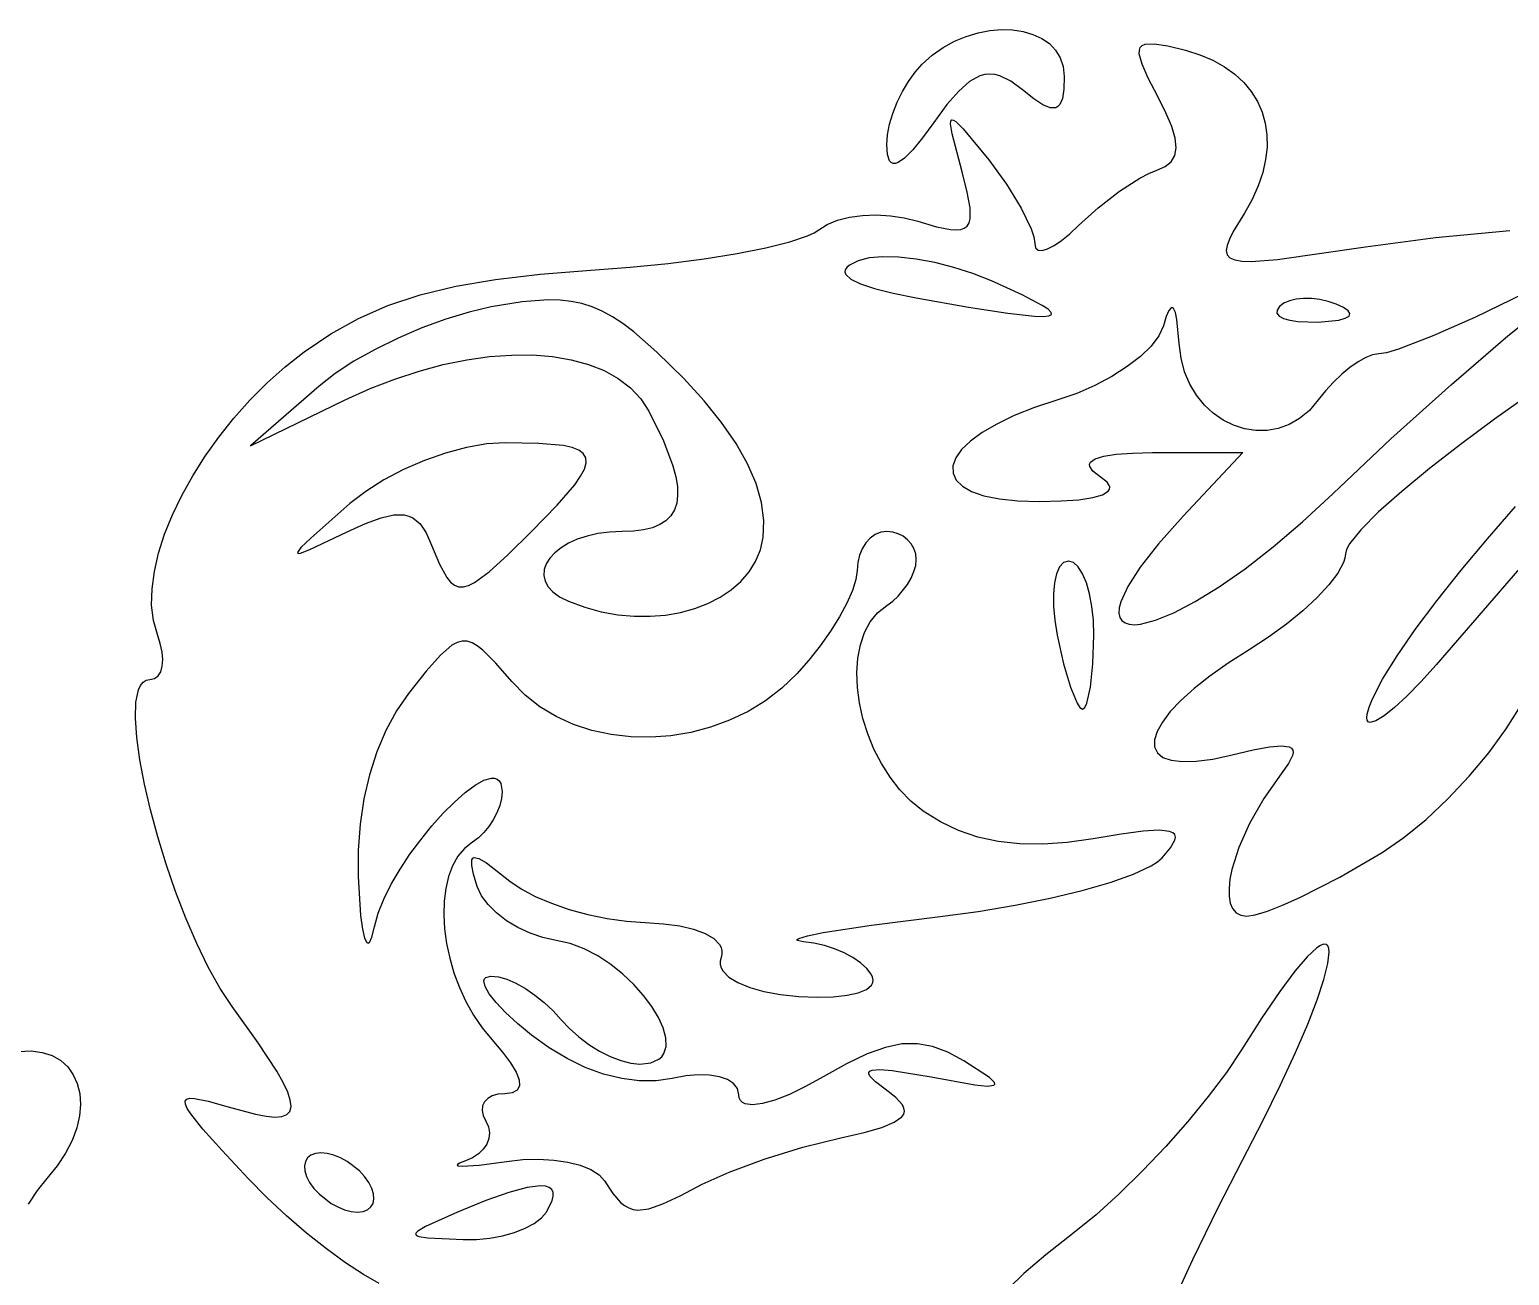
# Model space of a CAD drawing. Header units: millimetres. Extents: x -3.08 to 4.09, y 0 to 4.57.
# Drawn here: x -2.422 to -1.866, y 2.087 to 2.555 of the extents above; entities that cross this region are included whole.
import ezdxf

# ---------------------------------------------------------------- set-up
doc = ezdxf.new("R2010")
doc.units = ezdxf.units.MM

msp = doc.modelspace()

# ---------------------------------------------------------------- linework, layer by layer
at = {"flags": 128}
for points in [[(-2.100066, 2.511979), (-2.099794, 2.51565), (-2.099014, 2.5196), (-2.097781, 2.523706), (-2.09615, 2.527843), (-2.094174, 2.531889), (-2.09191, 2.535717), (-2.089411, 2.539205), (-2.086733, 2.542229), (-2.082946, 2.545596), (-2.078886, 2.548446), (-2.074627, 2.550784), (-2.070237, 2.552618), (-2.06579, 2.553954), (-2.061356, 2.554797), (-2.057006, 2.555155), (-2.052811, 2.555033), (-2.048843, 2.554437), (-2.045173, 2.553374), (-2.041873, 2.55185), (-2.039012, 2.549871), (-2.036664, 2.547444), (-2.034898, 2.544575), (-2.033786, 2.54127), (-2.0334, 2.537534), (-2.033565, 2.532802), (-2.034107, 2.529286), (-2.035094, 2.526965), (-2.035775, 2.526246), (-2.036592, 2.525817), (-2.038671, 2.52582), (-2.041398, 2.52695), (-2.04484, 2.529187), (-2.049066, 2.532507), (-2.053493, 2.535761), (-2.057548, 2.537759), (-2.059483, 2.53827), (-2.061381, 2.538445), (-2.06326, 2.53828), (-2.065139, 2.537765), (-2.068972, 2.535664), (-2.073027, 2.532087), (-2.077454, 2.526978), (-2.0824, 2.520284), (-2.086656, 2.514453), (-2.090299, 2.510004), (-2.093342, 2.506933), (-2.095801, 2.505231), (-2.096815, 2.504891), (-2.097688, 2.504891), (-2.098422, 2.50523), (-2.099019, 2.505907), (-2.099807, 2.508272), (-2.100066, 2.511979)], [(-2.290578, 2.084346), (-2.29655, 2.087658), (-2.303244, 2.092021), (-2.310439, 2.097267), (-2.317913, 2.103225), (-2.325441, 2.109725), (-2.332803, 2.116598), (-2.339775, 2.123673), (-2.349622, 2.134224), (-2.35679, 2.142244), (-2.361348, 2.147972), (-2.362668, 2.15005), (-2.36336, 2.151646), (-2.363432, 2.152787), (-2.362893, 2.153504), (-2.361751, 2.153828), (-2.360015, 2.153787), (-2.354791, 2.152731), (-2.347288, 2.150576), (-2.337089, 2.147821), (-2.333068, 2.147079), (-2.329765, 2.146794), (-2.32718, 2.146992), (-2.325311, 2.147698), (-2.324158, 2.148938), (-2.323719, 2.150736), (-2.323994, 2.153118), (-2.324981, 2.156109), (-2.32668, 2.159735), (-2.329089, 2.164021), (-2.336037, 2.174674), (-2.345816, 2.188271), (-2.350376, 2.195109), (-2.354836, 2.20306), (-2.359144, 2.211908), (-2.363244, 2.22144), (-2.367084, 2.231441), (-2.370609, 2.241697), (-2.373766, 2.251993), (-2.3765, 2.262116), (-2.378758, 2.27185), (-2.380486, 2.280982), (-2.38163, 2.289297), (-2.382137, 2.296581), (-2.381951, 2.302619), (-2.38102, 2.307198), (-2.380258, 2.308873), (-2.379289, 2.310102), (-2.378107, 2.310859), (-2.376705, 2.311118), (-2.374975, 2.311462), (-2.373617, 2.312448), (-2.372641, 2.314006), (-2.372059, 2.316069), (-2.371884, 2.318567), (-2.372127, 2.32143), (-2.3728, 2.324591), (-2.373913, 2.327979), (-2.375394, 2.333221), (-2.376052, 2.338969), (-2.375923, 2.345154), (-2.375043, 2.351708), (-2.373447, 2.358563), (-2.37117, 2.365649), (-2.368249, 2.372899), (-2.364719, 2.380243), (-2.360615, 2.387613), (-2.355973, 2.39494), (-2.350829, 2.402157), (-2.345218, 2.409194), (-2.339176, 2.415982), (-2.332738, 2.422454), (-2.325939, 2.428541), (-2.318816, 2.434173), (-2.308833, 2.440949), (-2.298439, 2.446718), (-2.287344, 2.451562), (-2.275257, 2.455564), (-2.261888, 2.458806), (-2.246945, 2.461371), (-2.230139, 2.463341), (-2.211177, 2.464798), (-2.196397, 2.465906), (-2.182083, 2.467364), (-2.168584, 2.46911), (-2.156252, 2.471081), (-2.145438, 2.473216), (-2.136492, 2.475453), (-2.129765, 2.477728), (-2.127343, 2.47886), (-2.125608, 2.479979), (-2.122437, 2.481981), (-2.118538, 2.483552), (-2.114063, 2.484678), (-2.109165, 2.485345), (-2.103997, 2.485541), (-2.098711, 2.48525), (-2.093461, 2.484461), (-2.0884, 2.483159), (-2.081437, 2.481117), (-2.076112, 2.480049), (-2.074027, 2.479922), (-2.072306, 2.48009), (-2.070933, 2.480569), (-2.069894, 2.481376), (-2.069174, 2.482529), (-2.068757, 2.484044), (-2.068773, 2.488228), (-2.069819, 2.494064), (-2.071775, 2.501687), (-2.075501, 2.515973), (-2.076071, 2.519707), (-2.075986, 2.520743), (-2.075637, 2.521232), (-2.075012, 2.521182), (-2.074095, 2.520598), (-2.071339, 2.517851), (-2.061761, 2.506215), (-2.055063, 2.497069), (-2.049578, 2.488109), (-2.045872, 2.480365), (-2.044863, 2.477271), (-2.044511, 2.474868), (-2.044175, 2.473236), (-2.043212, 2.472365), (-2.041691, 2.472226), (-2.039677, 2.472791), (-2.037239, 2.474034), (-2.034444, 2.475926), (-2.031359, 2.47844), (-2.028052, 2.481548), (-2.020634, 2.488281), (-2.012625, 2.494441), (-2.004986, 2.499345), (-2.001605, 2.501114), (-1.998677, 2.502312), (-1.995505, 2.50371), (-1.993228, 2.505538), (-1.991844, 2.507876), (-1.991353, 2.510804), (-1.991753, 2.5144), (-1.993043, 2.518744), (-1.995222, 2.523915), (-1.998288, 2.529993), (-2.001861, 2.536912), (-2.004201, 2.542206), (-2.005228, 2.546009), (-2.005224, 2.547394), (-2.004861, 2.548456), (-2.00413, 2.549213), (-2.003019, 2.549681), (-1.99962, 2.549819), (-1.994585, 2.549003), (-1.98783, 2.547368), (-1.982466, 2.545695), (-1.977594, 2.543625), (-1.973222, 2.541181), (-1.969359, 2.538388), (-1.966013, 2.535268), (-1.963193, 2.531847), (-1.960908, 2.528148), (-1.959165, 2.524194), (-1.957974, 2.52001), (-1.957344, 2.515619), (-1.957282, 2.511046), (-1.957797, 2.506313), (-1.958898, 2.501445), (-1.960594, 2.496467), (-1.962892, 2.4914), (-1.965802, 2.486271), (-1.969978, 2.479287), (-1.971397, 2.476483), (-1.972291, 2.474114), (-1.9726, 2.472164), (-1.972264, 2.470617), (-1.971224, 2.469455), (-1.96942, 2.468663), (-1.966793, 2.468223), (-1.963282, 2.468119), (-1.953373, 2.468853), (-1.92033, 2.473618), (-1.894016, 2.477091), (-1.866087, 2.479713)], [(-2.060761, 2.460757), (-2.067724, 2.463531), (-2.074893, 2.465846), (-2.082064, 2.467669), (-2.089032, 2.46897), (-2.09559, 2.469719), (-2.101534, 2.469884), (-2.106659, 2.469434), (-2.110761, 2.46834), (-2.114067, 2.466633), (-2.115065, 2.46577), (-2.115629, 2.464901), (-2.115759, 2.464029), (-2.115457, 2.463153), (-2.113561, 2.461394), (-2.109952, 2.459632), (-2.104642, 2.457873), (-2.097639, 2.456125), (-2.088955, 2.454396), (-2.069337, 2.45096), (-2.054614, 2.448667), (-2.044637, 2.447548), (-2.041383, 2.44744), (-2.039259, 2.447639), (-2.038248, 2.448147), (-2.03833, 2.448971), (-2.039488, 2.450114), (-2.041703, 2.451579), (-2.049229, 2.455497), (-2.060761, 2.460757)], [(-1.861011, 2.455965), (-1.879, 2.44718), (-1.89524, 2.439986), (-1.907948, 2.435125), (-1.912421, 2.433802), (-1.915344, 2.43334), (-1.917621, 2.432987), (-1.920243, 2.431976), (-1.923118, 2.430378), (-1.926153, 2.428264), (-1.929254, 2.425704), (-1.932328, 2.42277), (-1.935283, 2.419532), (-1.938025, 2.416062), (-1.941372, 2.412165), (-1.945042, 2.409101), (-1.948963, 2.406841), (-1.953065, 2.405355), (-1.957275, 2.404614), (-1.961522, 2.404589), (-1.965734, 2.405251), (-1.969839, 2.406571), (-1.973766, 2.408519), (-1.977443, 2.411066), (-1.980798, 2.414183), (-1.983761, 2.417842), (-1.986259, 2.422011), (-1.98822, 2.426663), (-1.989573, 2.431769), (-1.990247, 2.437298), (-1.991103, 2.446282), (-1.991704, 2.448954), (-1.992412, 2.450404), (-1.992804, 2.450669), (-1.99322, 2.450626), (-1.994124, 2.449613), (-1.995116, 2.447358), (-1.996191, 2.443854), (-1.997844, 2.440174), (-2.000766, 2.436326), (-2.004795, 2.432423), (-2.009768, 2.42858), (-2.015522, 2.424909), (-2.021894, 2.421526), (-2.028723, 2.418543), (-2.035844, 2.416076), (-2.044552, 2.413206), (-2.052195, 2.410178), (-2.058765, 2.407041), (-2.064253, 2.403842), (-2.068652, 2.400628), (-2.071952, 2.397448), (-2.074145, 2.394349), (-2.075222, 2.391378), (-2.075176, 2.388584), (-2.073997, 2.386013), (-2.071677, 2.383713), (-2.068207, 2.381732), (-2.06358, 2.380118), (-2.057785, 2.378918), (-2.050816, 2.37818), (-2.042663, 2.377951), (-2.034564, 2.378144), (-2.027916, 2.378633), (-2.022746, 2.379408), (-2.01908, 2.380458), (-2.016942, 2.381774), (-2.016455, 2.382529), (-2.016359, 2.383346), (-2.016658, 2.384224), (-2.017355, 2.385163), (-2.019955, 2.387215), (-2.022656, 2.389284), (-2.023853, 2.391101), (-2.023893, 2.391913), (-2.023562, 2.392659), (-2.021797, 2.393949), (-2.018575, 2.394966), (-2.01391, 2.395701), (-2.007819, 2.396148), (-2.000316, 2.396298), (-1.966344, 2.396298), (-1.988761, 2.372437), (-1.997988, 2.362102), (-2.004877, 2.353313), (-2.009564, 2.346049), (-2.012186, 2.340289), (-2.012765, 2.337967), (-2.01288, 2.336012), (-2.012546, 2.334424), (-2.011783, 2.333199), (-2.010605, 2.332334), (-2.009032, 2.331827), (-2.007079, 2.331675), (-2.004764, 2.331876), (-1.999117, 2.333327), (-1.992226, 2.336156), (-1.98423, 2.340345), (-1.975265, 2.345873), (-1.965468, 2.352718), (-1.954976, 2.36086), (-1.943926, 2.370278), (-1.932455, 2.380951)], [(-2.146455, 2.364382), (-2.146162, 2.370815), (-2.147044, 2.377596), (-2.149089, 2.384698), (-2.152283, 2.392095), (-2.156613, 2.39976), (-2.162066, 2.407665), (-2.168629, 2.415784), (-2.176288, 2.42409), (-2.18633, 2.434011), (-2.195072, 2.441683), (-2.199114, 2.444733), (-2.20302, 2.447292), (-2.206855, 2.449383), (-2.210681, 2.451029), (-2.214561, 2.452254), (-2.218559, 2.453082), (-2.222737, 2.453535), (-2.22716, 2.453639), (-2.236989, 2.452889), (-2.248552, 2.451021), (-2.256876, 2.449101), (-2.26566, 2.446425), (-2.274638, 2.443115), (-2.283545, 2.439291), (-2.292117, 2.435077), (-2.300087, 2.430595), (-2.307191, 2.425966), (-2.313163, 2.421312), (-2.338955, 2.398896), (-2.3034, 2.416118), (-2.294067, 2.420334), (-2.284781, 2.423944), (-2.275596, 2.426948), (-2.266563, 2.42935), (-2.257736, 2.43115), (-2.249167, 2.432351), (-2.24091, 2.432955), (-2.233018, 2.432963), (-2.225542, 2.432379), (-2.218537, 2.431203), (-2.212055, 2.429437), (-2.20615, 2.427085), (-2.200873, 2.424147), (-2.196277, 2.420625), (-2.192417, 2.416522), (-2.189344, 2.41184), (-2.183894, 2.400756), (-2.180333, 2.391347), (-2.179266, 2.387252), (-2.178676, 2.383554), (-2.178566, 2.380243), (-2.178936, 2.377314), (-2.179789, 2.374758), (-2.181126, 2.372567), (-2.182949, 2.370734), (-2.18526, 2.369252), (-2.18806, 2.368112), (-2.191351, 2.367308), (-2.195135, 2.366831), (-2.199413, 2.366673), (-2.204128, 2.36647), (-2.208529, 2.365886), (-2.212583, 2.364962), (-2.21626, 2.363739), (-2.219528, 2.362257), (-2.222357, 2.360557), (-2.224714, 2.358679), (-2.22657, 2.356665), (-2.227891, 2.354553), (-2.228648, 2.352386), (-2.228809, 2.350204), (-2.228343, 2.348046), (-2.227218, 2.345955), (-2.225404, 2.343969), (-2.222868, 2.34213), (-2.21958, 2.340479), (-2.213436, 2.338213), (-2.207243, 2.336532), (-2.201057, 2.335419), (-2.194934, 2.334856), (-2.188928, 2.334825), (-2.183095, 2.335306), (-2.17749, 2.336283), (-2.172169, 2.337738), (-2.167187, 2.339651), (-2.162599, 2.342005), (-2.158461, 2.344783), (-2.154828, 2.347965), (-2.151756, 2.351534), (-2.149299, 2.355472), (-2.147514, 2.359761), (-2.146455, 2.364382)], [(-1.931316, 2.452034), (-1.934385, 2.45307), (-1.937512, 2.453771), (-1.940611, 2.454142), (-1.943594, 2.454185), (-1.946374, 2.453906), (-1.948863, 2.453306), (-1.950975, 2.452389), (-1.952622, 2.451159), (-1.953532, 2.449828), (-1.953542, 2.448621), (-1.952712, 2.447562), (-1.951101, 2.446675), (-1.948768, 2.445984), (-1.945774, 2.445513), (-1.938038, 2.445326), (-1.930281, 2.446099), (-1.927887, 2.446747), (-1.9265, 2.44755), (-1.926136, 2.448495), (-1.926808, 2.449566), (-1.92853, 2.450751), (-1.931316, 2.452034)], [(-1.932455, 2.380951), (-1.910781, 2.401418), (-1.888021, 2.421937), (-1.866881, 2.440123), (-1.850066, 2.45359)], [(-1.858653, 2.418309), (-1.871927, 2.408825), (-1.8846, 2.3994), (-1.896312, 2.390287), (-1.906703, 2.381739), (-1.915412, 2.374008), (-1.922078, 2.367347), (-1.926343, 2.362007), (-1.927461, 2.359913), (-1.927844, 2.358243), (-1.928031, 2.356704), (-1.928581, 2.354984), (-1.930693, 2.351077), (-1.934033, 2.34667), (-1.938452, 2.341909), (-1.943801, 2.336943), (-1.949934, 2.331919), (-1.956701, 2.326983), (-1.963955, 2.322284), (-1.971822, 2.317267), (-1.978726, 2.31239), (-1.984659, 2.307696), (-1.989616, 2.303228), (-1.993588, 2.299029), (-1.996569, 2.295141), (-1.998553, 2.291608), (-1.999532, 2.288472), (-1.999498, 2.285776), (-1.998447, 2.283563), (-1.99637, 2.281876), (-1.99326, 2.280757), (-1.989111, 2.28025), (-1.983915, 2.280397), (-1.977667, 2.281242), (-1.970358, 2.282826), (-1.962445, 2.284689), (-1.956297, 2.285828), (-1.951834, 2.286213), (-1.948974, 2.28581), (-1.948121, 2.285305), (-1.947637, 2.28459), (-1.947515, 2.283663), (-1.947743, 2.282519), (-1.949209, 2.279567), (-1.951955, 2.275701), (-1.95849, 2.266397), (-1.963812, 2.257051), (-1.967826, 2.248058), (-1.970436, 2.239814), (-1.971185, 2.236096), (-1.971547, 2.232713), (-1.97151, 2.229716), (-1.971063, 2.227152), (-1.970193, 2.225072), (-1.968888, 2.223526), (-1.967137, 2.222561), (-1.964927, 2.222229), (-1.961678, 2.222717), (-1.95712, 2.224114), (-1.951463, 2.226325), (-1.944915, 2.22925), (-1.929984, 2.236854), (-1.913997, 2.246146)], [(-2.2334, 2.366673), (-2.223838, 2.376531), (-2.217212, 2.384263), (-2.215024, 2.387409), (-2.213598, 2.390117), (-2.212942, 2.392419), (-2.213068, 2.394345), (-2.213983, 2.395928), (-2.215698, 2.397198), (-2.218221, 2.398187), (-2.221562, 2.398925), (-2.230734, 2.399778), (-2.243288, 2.400007), (-2.250271, 2.39954), (-2.257821, 2.398202), (-2.265698, 2.396087), (-2.273663, 2.39329), (-2.281478, 2.389903), (-2.288902, 2.38602), (-2.295696, 2.381737), (-2.301622, 2.377146), (-2.316287, 2.36421), (-2.319988, 2.360616), (-2.321285, 2.358776), (-2.321036, 2.358475), (-2.32019, 2.358568), (-2.316716, 2.35987), (-2.302677, 2.366521), (-2.295732, 2.369688), (-2.289941, 2.371822), (-2.285153, 2.372899), (-2.281216, 2.372894), (-2.279519, 2.372479), (-2.277977, 2.371784), (-2.275287, 2.369546), (-2.272992, 2.366156), (-2.270941, 2.36159), (-2.268004, 2.354408), (-2.265277, 2.349363), (-2.263881, 2.347657), (-2.262404, 2.346503), (-2.260802, 2.345907), (-2.25903, 2.345876), (-2.257043, 2.346416), (-2.254798, 2.347532), (-2.249353, 2.351518), (-2.242339, 2.357882), (-2.2334, 2.366673)], [(-1.840816, 2.377868), (-1.893788, 2.316673), (-1.899531, 2.310278), (-1.904772, 2.304892), (-1.909403, 2.300593), (-1.91332, 2.297456), (-1.916415, 2.295559), (-1.918581, 2.294976), (-1.919284, 2.295202), (-1.919714, 2.295785), (-1.919859, 2.296735), (-1.919705, 2.298062), (-1.918957, 2.300751), (-1.917725, 2.303866), (-1.913912, 2.31126), (-1.908471, 2.320011), (-1.901608, 2.329889), (-1.893526, 2.340663), (-1.884433, 2.352101), (-1.874532, 2.363972), (-1.86403, 2.376045)], [(-2.169358, 2.121548), (-2.159283, 2.126159), (-2.146113, 2.130982), (-2.131555, 2.135447), (-2.117316, 2.138979), (-2.108595, 2.140995), (-2.101921, 2.14292), (-2.09722, 2.144838), (-2.094415, 2.146831), (-2.0937, 2.147882), (-2.093432, 2.148983), (-2.093599, 2.150144), (-2.094193, 2.151375), (-2.096624, 2.154092), (-2.10065, 2.157215), (-2.104276, 2.159969), (-2.106327, 2.16208), (-2.10675, 2.162899), (-2.106765, 2.163561), (-2.106367, 2.164067), (-2.105551, 2.16442), (-2.102645, 2.164668), (-2.098011, 2.164317), (-2.0834, 2.161854), (-2.066932, 2.158901), (-2.06225, 2.158442), (-2.059828, 2.158717), (-2.05944, 2.159142), (-2.059585, 2.159766), (-2.061441, 2.161629), (-2.071122, 2.167965), (-2.077122, 2.171186), (-2.082845, 2.173322), (-2.088514, 2.174348), (-2.094354, 2.174238), (-2.100589, 2.172967), (-2.107442, 2.17051), (-2.115138, 2.166842), (-2.1239, 2.161937), (-2.130554, 2.158234), (-2.136632, 2.155306), (-2.142036, 2.153172), (-2.146672, 2.151854), (-2.150444, 2.151372), (-2.153257, 2.151746), (-2.154274, 2.15226), (-2.155015, 2.152997), (-2.155468, 2.153958), (-2.155622, 2.155146), (-2.156121, 2.157469), (-2.157555, 2.159394), (-2.159833, 2.160897), (-2.162861, 2.161955), (-2.166547, 2.162545), (-2.170798, 2.162646), (-2.17552, 2.162233), (-2.180622, 2.161284), (-2.186607, 2.160396), (-2.192956, 2.160397), (-2.199576, 2.16126), (-2.20637, 2.162956), (-2.213245, 2.165456), (-2.220104, 2.168732), (-2.226854, 2.172753), (-2.2334, 2.177493), (-2.238724, 2.181921), (-2.243196, 2.186061), (-2.246755, 2.189823), (-2.249337, 2.193114), (-2.25088, 2.195845), (-2.251321, 2.197922), (-2.25111, 2.198688), (-2.250599, 2.199257), (-2.24865, 2.199757), (-2.245851, 2.199467), (-2.242695, 2.198539), (-2.239288, 2.19704), (-2.23574, 2.195038), (-2.232158, 2.192599), (-2.22865, 2.189792), (-2.225324, 2.186683), (-2.222288, 2.18334), (-2.219193, 2.179992), (-2.215685, 2.176869), (-2.211885, 2.174038), (-2.207915, 2.171569), (-2.203897, 2.16953), (-2.199951, 2.167988), (-2.196198, 2.167013), (-2.192761, 2.166673), (-2.18859, 2.167149), (-2.18561, 2.168498), (-2.18454, 2.169462), (-2.183739, 2.170601), (-2.182898, 2.173342), (-2.183008, 2.176603), (-2.183989, 2.180266), (-2.185761, 2.184214), (-2.188245, 2.188328), (-2.191361, 2.192491), (-2.195029, 2.196585), (-2.19917, 2.200493), (-2.203704, 2.204097), (-2.208551, 2.207279), (-2.213633, 2.209922), (-2.218868, 2.211907), (-2.224177, 2.213118), (-2.229139, 2.214169), (-2.233984, 2.215809), (-2.23859, 2.217954), (-2.242837, 2.220521), (-2.246602, 2.223426), (-2.249763, 2.226587), (-2.252199, 2.229919), (-2.253788, 2.23334), (-2.255189, 2.237956), (-2.255902, 2.241302), (-2.255852, 2.24339), (-2.255518, 2.243966), (-2.254966, 2.244232), (-2.253166, 2.243842), (-2.250378, 2.242231), (-2.241538, 2.235396), (-2.237306, 2.232439), (-2.232051, 2.229645), (-2.225981, 2.227075), (-2.219306, 2.224795), (-2.212233, 2.222867), (-2.204972, 2.221356), (-2.197731, 2.220326), (-2.190719, 2.21984), (-2.18387, 2.219409), (-2.177788, 2.21855), (-2.172559, 2.217304), (-2.168271, 2.21571), (-2.16501, 2.213809), (-2.162864, 2.211643), (-2.162235, 2.210472), (-2.161918, 2.209251), (-2.161923, 2.207983), (-2.162261, 2.206673), (-2.162585, 2.205375), (-2.162564, 2.2041), (-2.162213, 2.202854), (-2.161541, 2.201643), (-2.159291, 2.19935), (-2.155913, 2.197272), (-2.151507, 2.195458), (-2.146171, 2.193957), (-2.140005, 2.192817), (-2.133108, 2.19209), (-2.12622, 2.191806), (-2.120147, 2.191957), (-2.11498, 2.192514), (-2.110809, 2.193449), (-2.107724, 2.194736), (-2.105815, 2.196346), (-2.10533, 2.197263), (-2.105172, 2.198251), (-2.105354, 2.199305), (-2.105886, 2.200423), (-2.107598, 2.2026), (-2.109937, 2.204692), (-2.112798, 2.206648), (-2.116077, 2.208418), (-2.119669, 2.209952), (-2.123472, 2.211199), (-2.127379, 2.212109), (-2.131288, 2.212632), (-2.133633, 2.213098), (-2.133696, 2.21344), (-2.133056, 2.213848), (-2.129769, 2.214841), (-2.123981, 2.21604), (-2.105747, 2.218895), (-2.080038, 2.222104), (-2.0657, 2.22399), (-2.051799, 2.226306), (-2.038676, 2.228962), (-2.026674, 2.231866), (-2.016134, 2.234929), (-2.007398, 2.238059), (-2.000808, 2.241166), (-1.998424, 2.242683), (-1.996705, 2.244159), (-1.99347, 2.247937), (-1.991837, 2.250824), (-1.99166, 2.251944), (-1.991929, 2.252853), (-1.99266, 2.253557), (-1.993868, 2.254059), (-1.997777, 2.254474), (-2.003779, 2.254132), (-2.011997, 2.253067), (-2.022552, 2.251312), (-2.032314, 2.249908), (-2.04148, 2.249262), (-2.050096, 2.249382), (-2.058205, 2.250274), (-2.06585, 2.251946), (-2.073076, 2.254406), (-2.079925, 2.25766), (-2.086441, 2.261715), (-2.090994, 2.265373), (-2.09513, 2.269623), (-2.098834, 2.274372), (-2.102088, 2.279526), (-2.104876, 2.284992), (-2.107182, 2.290675), (-2.108989, 2.296483), (-2.11028, 2.302321), (-2.111039, 2.308096), (-2.11125, 2.313715), (-2.110895, 2.319083), (-2.109959, 2.324108), (-2.108424, 2.328695), (-2.106275, 2.332751), (-2.103495, 2.336182), (-2.100066, 2.338896), (-2.097834, 2.340489), (-2.095752, 2.342387), (-2.092219, 2.346816), (-2.090859, 2.349204), (-2.089832, 2.351614), (-2.089182, 2.353975), (-2.088955, 2.356215), (-2.089182, 2.358315), (-2.089832, 2.360275), (-2.090859, 2.362051), (-2.092219, 2.3636), (-2.093865, 2.36488), (-2.095752, 2.365848), (-2.097834, 2.36646), (-2.100066, 2.366673), (-2.102298, 2.366376), (-2.10438, 2.365524), (-2.106267, 2.364176), (-2.107913, 2.362392), (-2.109273, 2.360232), (-2.110301, 2.357755), (-2.110951, 2.355021), (-2.111177, 2.35209), (-2.11164, 2.348667), (-2.112965, 2.344514), (-2.11506, 2.339791), (-2.117832, 2.334658), (-2.121188, 2.329274), (-2.125035, 2.323799), (-2.12928, 2.318393), (-2.13383, 2.313215), (-2.139446, 2.30783), (-2.145574, 2.303129), (-2.152136, 2.299115), (-2.159051, 2.295789), (-2.166242, 2.293154), (-2.173629, 2.291211), (-2.181133, 2.289963), (-2.188674, 2.289411), (-2.196174, 2.289558), (-2.203553, 2.290406), (-2.210733, 2.291957), (-2.217635, 2.294213), (-2.224178, 2.297176), (-2.230285, 2.300847), (-2.235876, 2.30523), (-2.240872, 2.310326), (-2.246891, 2.317227), (-2.251714, 2.322095), (-2.253812, 2.323751), (-2.255772, 2.32488), (-2.257648, 2.325475), (-2.259495, 2.325531), (-2.261366, 2.325041), (-2.263314, 2.323999), (-2.267659, 2.320232), (-2.272961, 2.314182), (-2.27965, 2.305798), (-2.284145, 2.299303), (-2.288091, 2.291993), (-2.291458, 2.283978), (-2.294216, 2.275366), (-2.296334, 2.266267), (-2.297782, 2.256789), (-2.298532, 2.247041), (-2.298552, 2.237132), (-2.297597, 2.222441), (-2.296909, 2.217396), (-2.296115, 2.213989), (-2.29524, 2.212297), (-2.29478, 2.212118), (-2.29431, 2.212397), (-2.29335, 2.214367), (-2.292386, 2.218284), (-2.291022, 2.223296), (-2.288889, 2.228647), (-2.286106, 2.234212), (-2.28279, 2.239867), (-2.27906, 2.245485), (-2.275034, 2.250942), (-2.270831, 2.256112), (-2.266568, 2.260869), (-2.262364, 2.26509), (-2.258337, 2.268647), (-2.254605, 2.271416), (-2.251286, 2.273271), (-2.248499, 2.274087), (-2.247342, 2.274066), (-2.246362, 2.273739), (-2.245574, 2.273089), (-2.244993, 2.272101), (-2.244511, 2.269048), (-2.244737, 2.266463), (-2.245387, 2.26378), (-2.246415, 2.261078), (-2.247775, 2.258434), (-2.249421, 2.255927), (-2.251308, 2.253634), (-2.25339, 2.251635), (-2.255622, 2.250007), (-2.258593, 2.247673), (-2.261076, 2.244701), (-2.263076, 2.24116), (-2.2646, 2.237122), (-2.265656, 2.232658), (-2.26625, 2.227841), (-2.26639, 2.22274), (-2.266082, 2.217429), (-2.265333, 2.211976), (-2.264151, 2.206456), (-2.262543, 2.200937), (-2.260514, 2.195493), (-2.258073, 2.190194), (-2.255227, 2.185111), (-2.251981, 2.180317), (-2.248344, 2.175882), (-2.244332, 2.171204), (-2.241287, 2.167117), (-2.239212, 2.16363), (-2.238108, 2.160753), (-2.237978, 2.158498), (-2.238824, 2.156874), (-2.240649, 2.155892), (-2.243455, 2.155562), (-2.246034, 2.155352), (-2.24819, 2.154751), (-2.249892, 2.153801), (-2.251113, 2.152543), (-2.251823, 2.151021), (-2.251992, 2.149275), (-2.251592, 2.147349), (-2.250594, 2.145284), (-2.249602, 2.143129), (-2.249232, 2.140932), (-2.24945, 2.138755), (-2.250226, 2.136661), (-2.251528, 2.134711), (-2.253324, 2.132966), (-2.255584, 2.131489), (-2.258275, 2.13034), (-2.260488, 2.129493), (-2.26139, 2.12888), (-2.261043, 2.128501), (-2.259511, 2.128357), (-2.253142, 2.128777), (-2.242788, 2.130146), (-2.236715, 2.130808), (-2.230763, 2.130962), (-2.225082, 2.130637), (-2.219823, 2.129863), (-2.215137, 2.12867), (-2.211175, 2.127089), (-2.208087, 2.125149), (-2.206025, 2.122882), (-2.202898, 2.118148), (-2.199977, 2.114742), (-2.198497, 2.113533), (-2.196951, 2.112651), (-2.195301, 2.112096), (-2.193509, 2.111866), (-2.18934, 2.112374), (-2.184132, 2.114165), (-2.177575, 2.117227), (-2.169358, 2.121548)], [(-2.022288, 2.327784), (-2.022484, 2.333364), (-2.023043, 2.33857), (-2.023928, 2.343287), (-2.025099, 2.347402), (-2.026517, 2.350801), (-2.028142, 2.35337), (-2.029935, 2.354995), (-2.031858, 2.355562), (-2.033672, 2.354995), (-2.035155, 2.35337), (-2.036289, 2.350801), (-2.037058, 2.347402), (-2.037442, 2.343287), (-2.037426, 2.33857), (-2.036992, 2.333364), (-2.036122, 2.327784), (-2.033726, 2.316999), (-2.031124, 2.308166), (-2.028628, 2.302198), (-2.027518, 2.300574), (-2.026552, 2.300007), (-2.025695, 2.300574), (-2.024896, 2.302198), (-2.02354, 2.308166), (-2.022625, 2.316999), (-2.022288, 2.327784)], [(-1.913997, 2.246146), (-1.905862, 2.251765), (-1.897569, 2.258585), (-1.889351, 2.266343), (-1.881439, 2.274777), (-1.874066, 2.283626), (-1.867464, 2.292626), (-1.861863, 2.301516)], [(-1.994602, 2.072608), (-1.98508, 2.0933), (-1.975634, 2.112833), (-1.966538, 2.130562), (-1.958863, 2.145353), (-1.952217, 2.15885), (-1.946599, 2.170983), (-1.942009, 2.181678), (-1.938446, 2.190866), (-1.93591, 2.198475), (-1.9344, 2.204432), (-1.933915, 2.208668), (-1.934057, 2.210118), (-1.934456, 2.21111), (-1.93511, 2.211637), (-1.93602, 2.211688), (-1.937186, 2.211255), (-1.938609, 2.210329), (-1.94222, 2.206963), (-1.946854, 2.201517), (-1.95251, 2.193921), (-1.959188, 2.184104), (-1.966886, 2.171993), (-1.972533, 2.163529), (-1.979324, 2.154472), (-1.987001, 2.145102), (-1.995308, 2.135701), (-2.003986, 2.12655), (-2.012778, 2.11793), (-2.021428, 2.110123), (-2.029677, 2.103409), (-2.040388, 2.095035), (-2.048551, 2.088106), (-2.054287, 2.082395)], [(-2.426039, 2.171455), (-2.421337, 2.171646), (-2.417117, 2.171099), (-2.413401, 2.169871), (-2.410209, 2.168023), (-2.40756, 2.165614), (-2.405474, 2.162704), (-2.403972, 2.15935), (-2.403075, 2.155614), (-2.402801, 2.151554), (-2.403171, 2.147229), (-2.404205, 2.142699), (-2.405924, 2.138024), (-2.408347, 2.133262), (-2.411494, 2.128472), (-2.415386, 2.123715), (-2.419007, 2.119229), (-2.422384, 2.114101)], [(-2.294511, 2.122229), (-2.296117, 2.124461), (-2.298055, 2.126543), (-2.302629, 2.130076), (-2.305116, 2.131436), (-2.30764, 2.132463), (-2.310124, 2.133113), (-2.312497, 2.13334), (-2.314588, 2.133113), (-2.316268, 2.132463), (-2.317519, 2.131436), (-2.318323, 2.130076), (-2.318664, 2.12843), (-2.318524, 2.126543), (-2.317886, 2.124461), (-2.316733, 2.122229), (-2.315127, 2.119997), (-2.31319, 2.117915), (-2.308622, 2.114382), (-2.306137, 2.113022), (-2.303616, 2.111994), (-2.301133, 2.111345), (-2.298761, 2.111118), (-2.296669, 2.111345), (-2.294987, 2.111994), (-2.293734, 2.113022), (-2.292927, 2.114382), (-2.292584, 2.116028), (-2.292722, 2.117915), (-2.293358, 2.119997), (-2.294511, 2.122229)], [(-2.227844, 2.111118), (-2.225693, 2.115429), (-2.225287, 2.117123), (-2.22533, 2.118508), (-2.225821, 2.119586), (-2.226762, 2.120356), (-2.228155, 2.120818), (-2.23, 2.120972), (-2.235052, 2.120356), (-2.241926, 2.118508), (-2.250632, 2.115429), (-2.261177, 2.111118), (-2.273187, 2.105724), (-2.276112, 2.103999), (-2.276795, 2.103333), (-2.276955, 2.102779), (-2.276589, 2.102325), (-2.275694, 2.101956), (-2.272306, 2.10142), (-2.259066, 2.100784), (-2.254036, 2.100854), (-2.249071, 2.101358), (-2.2443, 2.102253), (-2.239851, 2.103498), (-2.235853, 2.105049), (-2.232433, 2.106865), (-2.229721, 2.108902), (-2.227844, 2.111118)]]:
    msp.add_lwpolyline(points, dxfattribs=at)

doc.saveas('drawing.dxf')
